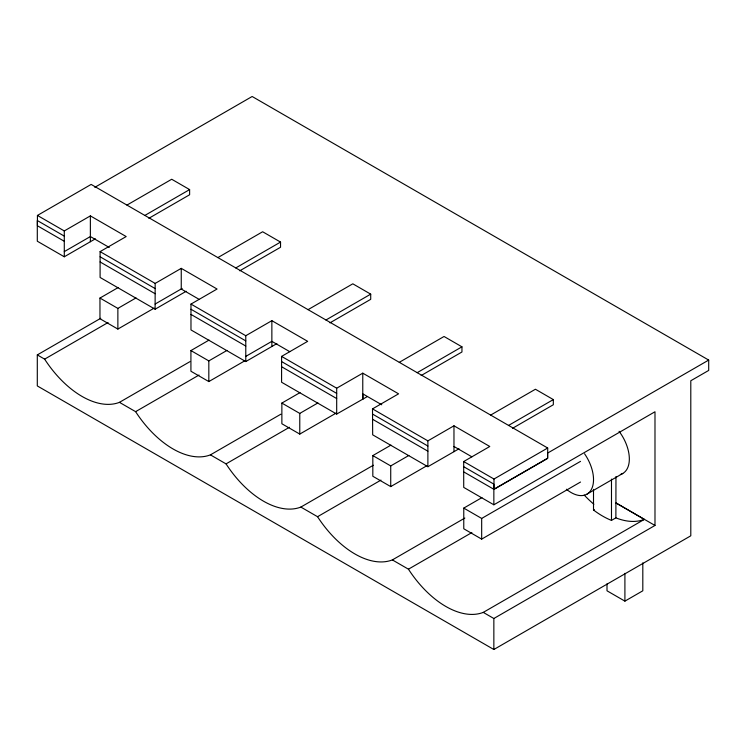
<?xml version="1.0" encoding="UTF-8"?>
<svg xmlns="http://www.w3.org/2000/svg" width="746" height="746" viewBox="0 0 746 746"><rect width="100%" height="100%" fill="white"/><g stroke="black" fill="none" stroke-linecap="round" stroke-linejoin="round"><path stroke-width="1.12" d="M459.014 448.775L427.887 466.707L427.887 440.867L453.969 425.807L489.777 446.481L463.695 461.541L463.695 471.873L493.983 489.357L547.695 458.352L547.695 448.01L91.143 184.421L37.431 215.435L37.431 225.777L64.287 241.275M64.287 236.109L37.3 220.536L37.3 241.21L64.287 256.783L64.287 230.943L90.369 215.883L126.177 236.557L100.095 251.616L100.095 277.456L155.112 309.217L186.192 291.276M155.112 309.217L155.168 283.415L181.25 268.355L217.058 289.028L190.976 304.088L190.976 329.928L245.779 361.568L276.869 343.617M245.779 361.568L245.779 335.728L271.861 320.668L307.669 341.342L281.587 356.401L281.587 382.241L336.688 414.058L366.957 396.779M271.861 320.668L271.861 346.508M336.688 414.058L336.698 388.209L362.77 373.159L398.578 393.832L372.506 408.883L372.674 434.825L427.887 466.707M463.695 471.873L463.723 487.399L493.852 504.79L654.988 411.764L654.988 525.464L493.852 618.499L483.268 612.391A82.48 47.623 60 0 1 408.444 569.189L392.368 559.91A82.48 47.623 60 0 1 317.544 516.708L300.862 507.075A82.48 47.623 60 0 1 226.047 463.881L210.419 454.864A82.48 47.623 60 0 1 135.604 411.661L119.453 402.346A82.48 47.623 60 0 1 44.629 359.143L37.3 354.91L37.3 385.924L493.852 649.505L690.796 535.805L690.796 380.749L708.7 370.417L708.7 360.076L252.148 96.495L94.798 187.339M493.852 504.79L493.852 484.117L463.695 466.707M615.963 476.535L615.879 517.855L611.487 520.4A82.48 47.623 60 0 1 593.508 510.012L593.508 489.367M126.951 205.094L171.711 179.254L189.615 189.596L189.615 194.762L148.836 218.308M64.287 251.616L90.369 236.557L109.261 247.467M64.287 256.783L95.376 238.832M144.855 215.435L189.615 189.596M154.18 308.107L117.868 329.07L99.964 318.728L99.964 298.055L118.12 287.574M37.3 354.91L100.747 318.281M99.964 298.055L117.868 308.396L136.024 297.915M217.879 257.594L262.639 231.754L280.543 242.086L280.543 247.262L239.764 270.807M44.629 359.143L108.049 322.533M155.112 304.051L182.183 288.422M235.783 267.935L280.543 242.086M245.136 360.616L208.824 381.579L190.92 371.247L190.92 350.573L209.076 340.083M119.453 402.346L189.922 361.661M190.92 350.573L208.824 360.905L226.98 350.424M308.051 309.655L352.811 283.816L370.715 294.148L370.715 299.323L329.937 322.859M135.604 411.661L199.014 375.051M245.779 356.401L271.861 341.342L289.765 351.683M325.955 319.997L370.715 294.148M336.082 413.125L299.771 434.088L281.867 423.756L281.867 403.082L300.023 392.601M210.419 454.864L280.888 414.179M281.867 403.082L299.771 413.415L317.927 402.933M399.287 362.332L444.047 336.483L461.951 346.825L461.951 351.991L421.164 375.536M226.047 463.881L289.457 427.272M417.191 372.664L461.951 346.825M427.038 465.635L390.727 486.597L372.823 476.265L372.823 455.592L390.979 445.11M300.862 507.075L373.345 465.234M372.823 455.592L390.727 465.924L408.883 455.442M490.663 415.084L535.423 389.244L553.327 399.586L553.327 404.752L512.549 428.297M317.544 516.708L380.964 480.098M508.567 425.425L553.327 399.586M463.695 461.541L493.983 479.025L547.695 448.01M708.7 360.076L547.564 453.111L547.564 458.277L493.852 489.283M580.528 482.037L481.674 539.116L463.77 528.774L463.77 508.101L481.925 497.619M392.368 559.91L464.842 518.06M463.77 508.101L481.674 518.442L580.528 461.364M408.444 569.189L471.864 532.579M586.971 494.132L622.779 473.458M593.508 510.012L594.329 509.537M483.268 612.391L644.33 519.403L615.963 502.935L654.988 525.464M607.002 583.848L607.002 590.795L624.906 601.136L642.81 590.795L642.81 562.848M199.126 299.351L181.25 289.028L181.25 268.355M381.756 404.789L362.948 393.925L362.948 399.101M453.997 446.5L471.882 456.822M453.969 451.647L453.969 425.807M37.431 215.435L64.287 230.943M100.095 251.616L155.168 283.415M190.976 304.088L245.779 335.728M281.587 356.401L336.698 388.209M372.506 408.883L427.887 440.867M100.095 256.783L155.168 288.581M190.976 309.254L245.779 340.894M281.587 361.568L336.688 393.384M372.496 414.058L427.887 446.033M100.095 261.949L155.168 293.747M190.976 314.42L245.779 346.06M281.587 366.734L336.688 398.55M372.496 419.224L427.887 451.199M624.906 573.348L624.906 601.136M611.487 479.109L611.487 520.4M493.983 479.025L493.983 489.357M493.852 618.499L493.852 649.505M481.674 518.442L481.674 539.116M390.727 465.924L390.727 486.597M362.77 373.159L362.77 398.998M299.771 413.415L299.771 434.088M208.824 360.905L208.824 381.579M117.868 308.396L117.868 329.07M90.369 215.883L90.369 241.723M584.566 453.782A31.649 18.277 60 0 1 591.503 489.208A31.649 18.277 60 0 1 566.391 489.227M619.059 431.3A31.649 18.277 60 0 1 620.374 474.484M644.33 519.403A82.48 47.623 60 0 1 615.879 517.855M593.863 504.231A82.48 47.623 60 0 1 584.23 495.074"/></g></svg>
